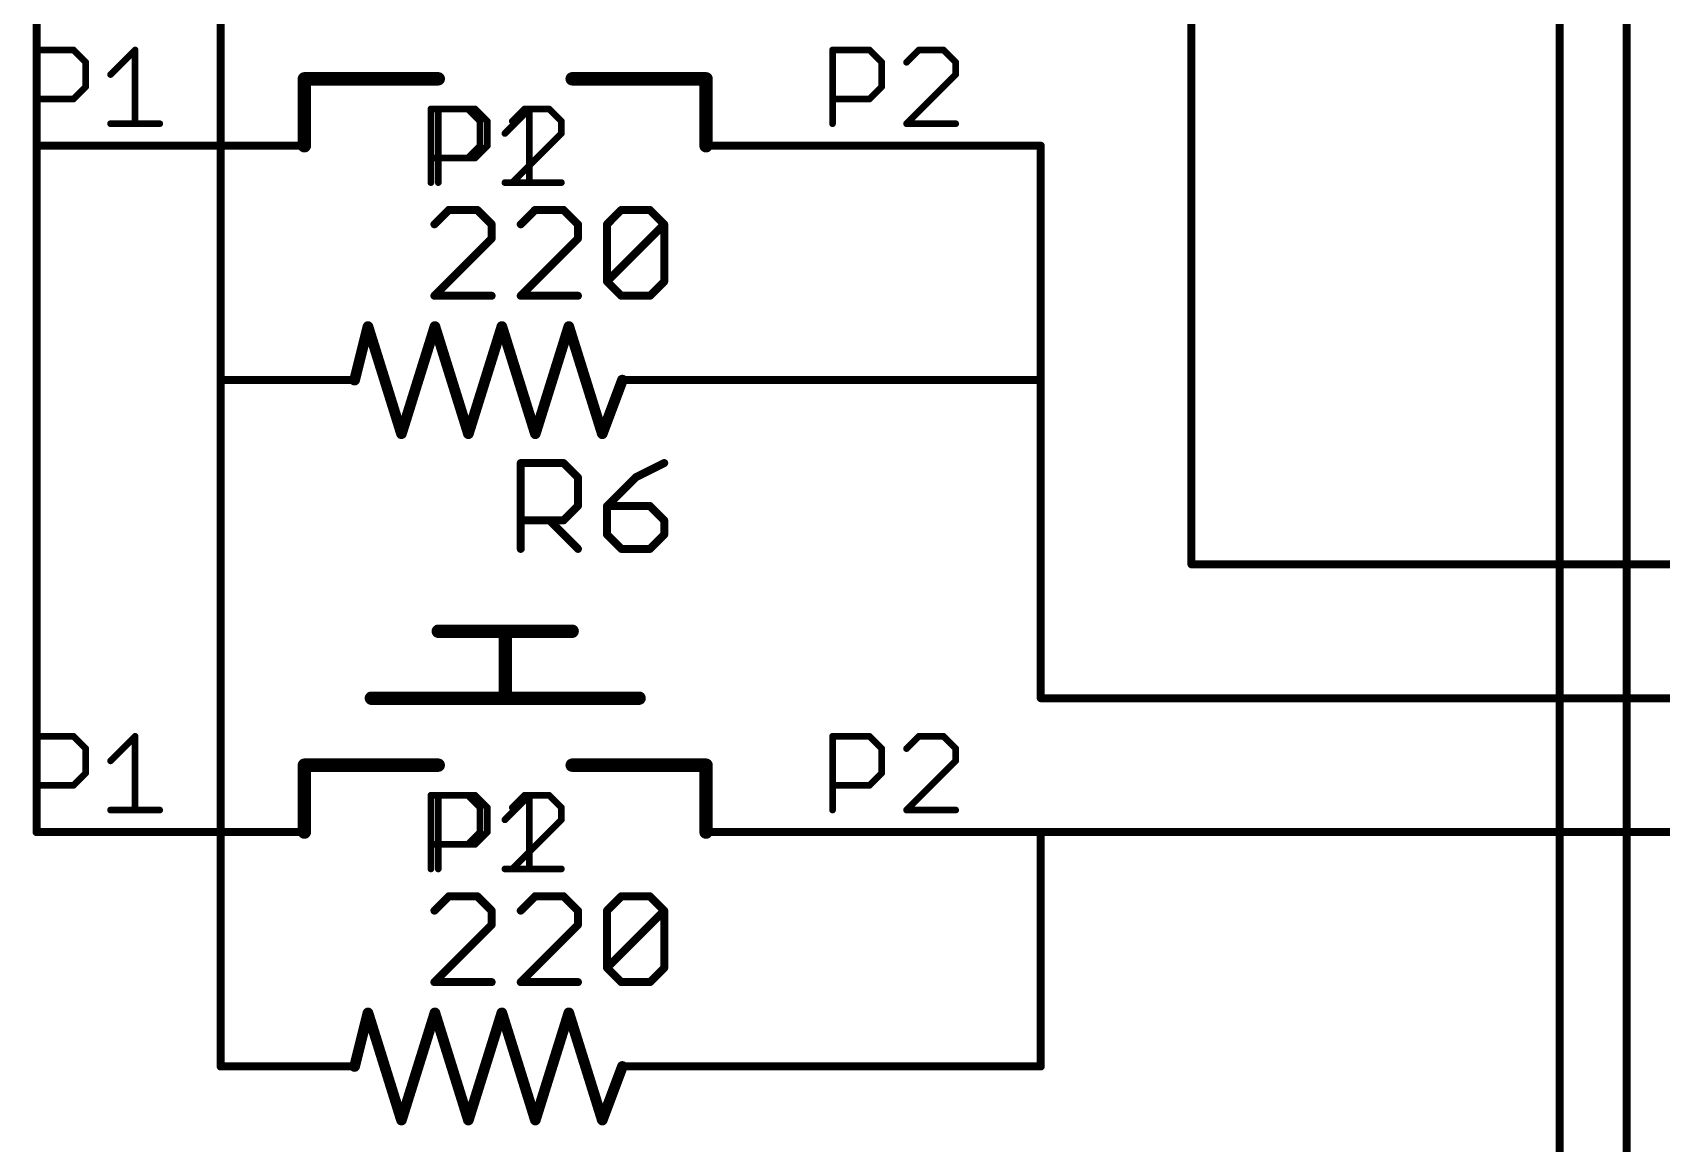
# Model space of a CAD drawing. Extents: x -4 to 257, y -4 to 175.
# Drawn here: x 46.91 to 77.81, y 87.12 to 108.19 of the extents above; entities that cross this region are included whole.
import ezdxf

# ---------------------------------------------------------------- set-up
doc = ezdxf.new("R2010")
doc.units = 0
for name, color, linetype in [('91', 94, 'CONTINUOUS'), ('94', 14, 'CONTINUOUS'), ('95', 251, 'CONTINUOUS'), ('96', 251, 'CONTINUOUS')]:
    doc.layers.add(name, color=color, linetype=linetype)

msp = doc.modelspace()

# ---------------------------------------------------------------- linework, layer by layer
at = {"layer": '91', "const_width": 0.1524}
for points in [[(75.8825, 62.5475), (75.8825, 130.4925)], [(77.1525, 128.905), (77.1525, 60.0075)], [(46.99, 106.045), (46.99, 118.745)], [(68.8975, 118.745), (68.8975, 98.1075)], [(50.4825, 101.6), (50.4825, 114.3)], [(46.99, 93.0275), (46.99, 106.045)], [(66.04, 106.045), (64.77, 106.045)], [(66.04, 101.6), (66.04, 106.045)], [(50.4825, 88.5825), (50.4825, 101.6)], [(60.6425, 101.6), (66.04, 101.6)], [(66.04, 95.5675), (66.04, 101.6)], [(68.8975, 98.1075), (83.5025, 98.1075)], [(83.5025, 95.5675), (66.04, 95.5675)], [(66.04, 93.0275), (64.77, 93.0275)], [(66.04, 88.5825), (66.04, 93.0275)], [(66.04, 93.0275), (83.5025, 93.0275)], [(60.6425, 88.5825), (66.04, 88.5825)]]:
    msp.add_lwpolyline(points, dxfattribs=at)
at = {"layer": '91', "const_width": 0.0762}
for points in [[(47.0281, 106.045, 1), (46.9519, 106.045)], [(46.9519, 106.045, 1), (47.0281, 106.045)], [(64.77, 106.0831, 1), (64.77, 106.0069)], [(66.0781, 106.045, 1), (66.0019, 106.045)], [(66.04, 106.0069, 1), (66.04, 106.0831)], [(50.5206, 101.6, 1), (50.4444, 101.6)], [(60.6425, 101.6381, 1), (60.6425, 101.5619)], [(66.0781, 101.6, 1), (66.0019, 101.6)], [(66.04, 101.5619, 1), (66.04, 101.6381)], [(50.4444, 101.6, 1), (50.5206, 101.6)], [(66.0019, 101.6, 1), (66.0781, 101.6)], [(68.8975, 98.1456, 1), (68.8975, 98.0694)], [(68.8594, 98.1075, 1), (68.9356, 98.1075)], [(66.04, 95.6056, 1), (66.04, 95.5294)], [(66.0019, 95.5675, 1), (66.0781, 95.5675)], [(46.9519, 93.0275, 1), (47.0281, 93.0275)], [(64.77, 93.0656, 1), (64.77, 92.9894)], [(66.0781, 93.0275, 1), (66.0019, 93.0275)], [(66.04, 93.0656, 1), (66.04, 92.9894)], [(66.04, 92.9894, 1), (66.04, 93.0656)], [(50.4444, 88.5825, 1), (50.5206, 88.5825)], [(60.6425, 88.6206, 1), (60.6425, 88.5444)], [(66.0019, 88.5825, 1), (66.0781, 88.5825)], [(66.04, 88.5444, 1), (66.04, 88.6206)]]:
    msp.add_lwpolyline(points, format="xyb", dxfattribs=at)
at = {"layer": '94'}
for points, const_width in [([(52.07, 107.315), (54.61, 107.315)], 0.254), ([(52.07, 107.315), (52.07, 106.045)], 0.254), ([(57.15, 107.315), (59.69, 107.315)], 0.254), ([(59.69, 107.315), (59.69, 106.045)], 0.254), ([(46.99, 106.045), (52.07, 106.045)], 0.1524), ([(64.77, 106.045), (59.69, 106.045)], 0.1524), ([(53.2765, 102.616), (53.0225, 101.6)], 0.2032), ([(53.9115, 100.584), (53.2765, 102.616)], 0.2032), ([(54.5465, 102.616), (53.9115, 100.584)], 0.2032), ([(55.1815, 100.584), (54.5465, 102.616)], 0.2032), ([(55.8165, 102.616), (55.1815, 100.584)], 0.2032), ([(56.4515, 100.584), (55.8165, 102.616)], 0.2032), ([(57.0865, 102.616), (56.4515, 100.584)], 0.2032), ([(57.7215, 100.584), (57.0865, 102.616)], 0.2032), ([(50.4825, 101.6), (53.0225, 101.6)], 0.1524), ([(58.1025, 101.6), (57.7215, 100.584)], 0.2032), ([(60.6425, 101.6), (58.1025, 101.6)], 0.1524), ([(54.61, 96.8375), (57.15, 96.8375)], 0.254), ([(55.88, 96.8375), (55.88, 95.5675)], 0.254), ([(55.88, 95.5675), (53.34, 95.5675)], 0.254), ([(54.61, 95.5675), (58.42, 95.5675)], 0.254), ([(55.88, 95.5675), (57.15, 95.5675)], 0.254), ([(52.07, 94.2975), (54.61, 94.2975)], 0.254), ([(52.07, 94.2975), (52.07, 93.0275)], 0.254), ([(57.15, 94.2975), (59.69, 94.2975)], 0.254), ([(59.69, 94.2975), (59.69, 93.0275)], 0.254), ([(46.99, 93.0275), (52.07, 93.0275)], 0.1524), ([(64.77, 93.0275), (59.69, 93.0275)], 0.1524), ([(53.2765, 89.5985), (53.0225, 88.5825)], 0.2032), ([(53.9115, 87.5665), (53.2765, 89.5985)], 0.2032), ([(54.5465, 89.5985), (53.9115, 87.5665)], 0.2032), ([(55.1815, 87.5665), (54.5465, 89.5985)], 0.2032), ([(55.8165, 89.5985), (55.1815, 87.5665)], 0.2032), ([(56.4515, 87.5665), (55.8165, 89.5985)], 0.2032), ([(57.0865, 89.5985), (56.4515, 87.5665)], 0.2032), ([(57.7215, 87.5665), (57.0865, 89.5985)], 0.2032), ([(58.1025, 88.5825), (57.7215, 87.5665)], 0.2032), ([(50.4825, 88.5825), (53.0225, 88.5825)], 0.1524), ([(60.6425, 88.5825), (58.1025, 88.5825)], 0.1524)]:
    msp.add_lwpolyline(points, dxfattribs=dict(at, const_width=const_width))
for points, const_width in [([(52.07, 107.3785, 1), (52.07, 107.2515)], 0.127), ([(52.1335, 107.315, 1), (52.0065, 107.315)], 0.127), ([(54.61, 107.2515, 1), (54.61, 107.3785)], 0.127), ([(57.15, 107.3785, 1), (57.15, 107.2515)], 0.127), ([(59.7535, 107.315, 1), (59.6265, 107.315)], 0.127), ([(59.69, 107.2515, 1), (59.69, 107.3785)], 0.127), ([(46.99, 106.0831, 1), (46.99, 106.0069)], 0.0762), ([(52.0065, 106.045, 1), (52.1335, 106.045)], 0.127), ([(52.07, 106.0069, 1), (52.07, 106.0831)], 0.0762), ([(59.6265, 106.045, 1), (59.7535, 106.045)], 0.127), ([(59.69, 106.0831, 1), (59.69, 106.0069)], 0.0762), ([(64.77, 106.0069, 1), (64.77, 106.0831)], 0.0762), ([(53.325, 102.6312, 1), (53.228, 102.6008)], 0.1016), ([(53.3258, 102.6037, 1), (53.2272, 102.6283)], 0.1016), ([(54.595, 102.6312, 1), (54.498, 102.6008)], 0.1016), ([(54.595, 102.6008, 1), (54.498, 102.6312)], 0.1016), ([(55.865, 102.6312, 1), (55.768, 102.6008)], 0.1016), ([(55.865, 102.6008, 1), (55.768, 102.6312)], 0.1016), ([(57.135, 102.6312, 1), (57.038, 102.6008)], 0.1016), ([(57.135, 102.6008, 1), (57.038, 102.6312)], 0.1016), ([(50.4825, 101.6381, 1), (50.4825, 101.5619)], 0.0762), ([(52.9732, 101.6123, 1), (53.0718, 101.5877)], 0.1016), ([(53.0225, 101.5619, 1), (53.0225, 101.6381)], 0.0762), ([(58.1501, 101.5822, 1), (58.0549, 101.6178)], 0.1016), ([(58.1025, 101.6381, 1), (58.1025, 101.5619)], 0.0762), ([(60.6425, 101.5619, 1), (60.6425, 101.6381)], 0.0762), ([(53.863, 100.5992, 1), (53.96, 100.5688)], 0.1016), ([(53.863, 100.5688, 1), (53.96, 100.5992)], 0.1016), ([(55.133, 100.5992, 1), (55.23, 100.5688)], 0.1016), ([(55.133, 100.5688, 1), (55.23, 100.5992)], 0.1016), ([(56.403, 100.5992, 1), (56.5, 100.5688)], 0.1016), ([(56.403, 100.5688, 1), (56.5, 100.5992)], 0.1016), ([(57.6739, 100.6018, 1), (57.7691, 100.5662)], 0.1016), ([(57.673, 100.5688, 1), (57.77, 100.5992)], 0.1016), ([(54.61, 96.901, 1), (54.61, 96.774)], 0.127), ([(55.9435, 96.8375, 1), (55.8165, 96.8375)], 0.127), ([(57.15, 96.774, 1), (57.15, 96.901)], 0.127), ([(53.34, 95.631, 1), (53.34, 95.504)], 0.127), ([(54.61, 95.631, 1), (54.61, 95.504)], 0.127), ([(55.88, 95.631, 1), (55.88, 95.504)], 0.127), ([(55.8165, 95.5675, 1), (55.9435, 95.5675)], 0.127), ([(55.88, 95.504, 1), (55.88, 95.631)], 0.127), ([(57.15, 95.504, 1), (57.15, 95.631)], 0.127), ([(58.42, 95.504, 1), (58.42, 95.631)], 0.127), ([(52.07, 94.361, 1), (52.07, 94.234)], 0.127), ([(52.1335, 94.2975, 1), (52.0065, 94.2975)], 0.127), ([(54.61, 94.234, 1), (54.61, 94.361)], 0.127), ([(57.15, 94.361, 1), (57.15, 94.234)], 0.127), ([(59.7535, 94.2975, 1), (59.6265, 94.2975)], 0.127), ([(59.69, 94.234, 1), (59.69, 94.361)], 0.127), ([(46.99, 93.0656, 1), (46.99, 92.9894)], 0.0762), ([(52.0065, 93.0275, 1), (52.1335, 93.0275)], 0.127), ([(52.07, 92.9894, 1), (52.07, 93.0656)], 0.0762), ([(59.6265, 93.0275, 1), (59.7535, 93.0275)], 0.127), ([(59.69, 93.0656, 1), (59.69, 92.9894)], 0.0762), ([(64.77, 92.9894, 1), (64.77, 93.0656)], 0.0762), ([(53.325, 89.6137, 1), (53.228, 89.5833)], 0.1016), ([(53.3258, 89.5862, 1), (53.2272, 89.6108)], 0.1016), ([(54.595, 89.6137, 1), (54.498, 89.5833)], 0.1016), ([(54.595, 89.5833, 1), (54.498, 89.6137)], 0.1016), ([(55.865, 89.6137, 1), (55.768, 89.5833)], 0.1016), ([(55.865, 89.5833, 1), (55.768, 89.6137)], 0.1016), ([(57.135, 89.6137, 1), (57.038, 89.5833)], 0.1016), ([(57.135, 89.5833, 1), (57.038, 89.6137)], 0.1016), ([(58.1501, 88.5647, 1), (58.0549, 88.6003)], 0.1016), ([(50.4825, 88.6206, 1), (50.4825, 88.5444)], 0.0762), ([(52.9732, 88.5948, 1), (53.0718, 88.5702)], 0.1016), ([(53.0225, 88.5444, 1), (53.0225, 88.6206)], 0.0762), ([(58.1025, 88.6206, 1), (58.1025, 88.5444)], 0.0762), ([(60.6425, 88.5444, 1), (60.6425, 88.6206)], 0.0762), ([(53.863, 87.5817, 1), (53.96, 87.5513)], 0.1016), ([(53.863, 87.5513, 1), (53.96, 87.5817)], 0.1016), ([(55.133, 87.5817, 1), (55.23, 87.5513)], 0.1016), ([(55.133, 87.5513, 1), (55.23, 87.5817)], 0.1016), ([(56.403, 87.5817, 1), (56.5, 87.5513)], 0.1016), ([(56.403, 87.5513, 1), (56.5, 87.5817)], 0.1016), ([(57.6739, 87.5843, 1), (57.7691, 87.5487)], 0.1016), ([(57.673, 87.5513, 1), (57.77, 87.5817)], 0.1016)]:
    msp.add_lwpolyline(points, format="xyb", dxfattribs=dict(at, const_width=const_width))
at = {"layer": '95'}
for points, const_width in [([(46.9901, 106.4641), (46.9901, 107.8623)], 0.127), ([(46.9901, 107.8623), (47.6892, 107.8623)], 0.127), ([(47.6892, 107.8623), (47.9223, 107.6293)], 0.127), ([(48.3934, 107.3962), (48.8595, 107.8623)], 0.127), ([(48.8595, 107.8623), (48.8595, 106.4641)], 0.127), ([(62.0903, 106.4641), (62.0903, 107.8623)], 0.127), ([(62.0903, 107.8623), (62.7894, 107.8623)], 0.127), ([(62.7894, 107.8623), (63.0224, 107.6293)], 0.127), ([(63.7266, 107.8623), (63.4936, 107.6293)], 0.127), ([(64.1927, 107.8623), (63.7266, 107.8623)], 0.127), ([(64.4257, 107.6293), (64.1927, 107.8623)], 0.127), ([(47.9223, 107.6293), (47.9223, 107.1632)], 0.127), ([(63.0224, 107.6293), (63.0224, 107.1632)], 0.127), ([(64.4257, 107.3962), (64.4257, 107.6293)], 0.127), ([(47.9223, 107.1632), (47.6892, 106.9302)], 0.127), ([(63.0224, 107.1632), (62.7894, 106.9302)], 0.127), ([(63.4936, 106.4641), (64.4257, 107.3962)], 0.127), ([(47.6892, 106.9302), (46.9901, 106.9302)], 0.127), ([(62.7894, 106.9302), (62.0903, 106.9302)], 0.127), ([(54.4703, 105.3465), (54.4703, 106.7447)], 0.127), ([(54.4703, 106.7447), (55.1694, 106.7447)], 0.127), ([(54.6101, 105.3465), (54.6101, 106.7447)], 0.127), ([(54.6101, 106.7447), (55.3092, 106.7447)], 0.127), ([(55.1694, 106.7447), (55.4024, 106.5117)], 0.127), ([(55.3092, 106.7447), (55.5423, 106.5117)], 0.127), ([(55.8736, 106.2786), (56.3396, 106.7447)], 0.127), ([(56.2465, 106.7447), (56.0134, 106.5117)], 0.127), ([(56.7125, 106.7447), (56.2465, 106.7447)], 0.127), ([(56.3396, 106.7447), (56.3396, 105.3465)], 0.127), ([(56.9456, 106.5117), (56.7125, 106.7447)], 0.127), ([(48.3934, 106.4641), (49.3255, 106.4641)], 0.127), ([(55.4024, 106.5117), (55.4024, 106.0456)], 0.127), ([(55.5423, 106.5117), (55.5423, 106.0456)], 0.127), ([(56.0134, 105.3465), (56.9456, 106.2786)], 0.127), ([(56.9456, 106.2786), (56.9456, 106.5117)], 0.127), ([(64.4257, 106.4641), (63.4936, 106.4641)], 0.127), ([(55.4024, 106.0456), (55.1694, 105.8126)], 0.127), ([(55.5423, 106.0456), (55.3092, 105.8126)], 0.127), ([(55.1694, 105.8126), (54.4703, 105.8126)], 0.127), ([(55.3092, 105.8126), (54.6101, 105.8126)], 0.127), ([(55.8736, 105.3465), (56.8057, 105.3465)], 0.127), ([(56.9456, 105.3465), (56.0134, 105.3465)], 0.127), ([(56.1744, 98.3996), (56.1744, 100.0266)], 0.1524), ([(56.1744, 100.0266), (56.9879, 100.0266)], 0.1524), ([(56.9879, 100.0266), (57.259, 99.7554)], 0.1524), ([(57.259, 99.7554), (57.259, 99.2131)], 0.1524), ([(58.3539, 99.7554), (57.8115, 99.2131)], 0.1524), ([(58.8962, 100.0266), (58.3539, 99.7554)], 0.1524), ([(57.259, 99.2131), (56.9879, 98.9419)], 0.1524), ([(57.8115, 99.2131), (57.8115, 98.6708)], 0.1524), ([(58.625, 99.2131), (57.8115, 99.2131)], 0.1524), ([(58.8962, 98.9419), (58.625, 99.2131)], 0.1524), ([(56.9879, 98.9419), (56.1744, 98.9419)], 0.1524), ([(56.7167, 98.9419), (57.259, 98.3996)], 0.1524), ([(58.8962, 98.6708), (58.8962, 98.9419)], 0.1524), ([(57.8115, 98.6708), (58.0827, 98.3996)], 0.1524), ([(58.625, 98.3996), (58.8962, 98.6708)], 0.1524), ([(58.0827, 98.3996), (58.625, 98.3996)], 0.1524), ([(46.9901, 93.4466), (46.9901, 94.8448)], 0.127), ([(46.9901, 94.8448), (47.6892, 94.8448)], 0.127), ([(47.6892, 94.8448), (47.9223, 94.6118)], 0.127), ([(48.3934, 94.3787), (48.8595, 94.8448)], 0.127), ([(48.8595, 94.8448), (48.8595, 93.4466)], 0.127), ([(62.0903, 93.4466), (62.0903, 94.8448)], 0.127), ([(62.0903, 94.8448), (62.7894, 94.8448)], 0.127), ([(62.7894, 94.8448), (63.0224, 94.6118)], 0.127), ([(63.7266, 94.8448), (63.4936, 94.6118)], 0.127), ([(64.1927, 94.8448), (63.7266, 94.8448)], 0.127), ([(64.4257, 94.6118), (64.1927, 94.8448)], 0.127), ([(47.9223, 94.6118), (47.9223, 94.1457)], 0.127), ([(63.0224, 94.6118), (63.0224, 94.1457)], 0.127), ([(64.4257, 94.3787), (64.4257, 94.6118)], 0.127), ([(63.4936, 93.4466), (64.4257, 94.3787)], 0.127), ([(47.6892, 93.9127), (46.9901, 93.9127)], 0.127), ([(47.9223, 94.1457), (47.6892, 93.9127)], 0.127), ([(62.7894, 93.9127), (62.0903, 93.9127)], 0.127), ([(63.0224, 94.1457), (62.7894, 93.9127)], 0.127), ([(54.4703, 92.329), (54.4703, 93.7272)], 0.127), ([(54.4703, 93.7272), (55.1694, 93.7272)], 0.127), ([(54.6101, 92.329), (54.6101, 93.7272)], 0.127), ([(54.6101, 93.7272), (55.3092, 93.7272)], 0.127), ([(55.1694, 93.7272), (55.4024, 93.4942)], 0.127), ([(55.3092, 93.7272), (55.5423, 93.4942)], 0.127), ([(55.8736, 93.2611), (56.3396, 93.7272)], 0.127), ([(56.2465, 93.7272), (56.0134, 93.4942)], 0.127), ([(56.7125, 93.7272), (56.2465, 93.7272)], 0.127), ([(56.3396, 93.7272), (56.3396, 92.329)], 0.127), ([(56.9456, 93.4942), (56.7125, 93.7272)], 0.127), ([(48.3934, 93.4466), (49.3255, 93.4466)], 0.127), ([(55.4024, 93.4942), (55.4024, 93.0281)], 0.127), ([(55.5423, 93.4942), (55.5423, 93.0281)], 0.127), ([(56.0134, 92.329), (56.9456, 93.2611)], 0.127), ([(56.9456, 93.2611), (56.9456, 93.4942)], 0.127), ([(64.4257, 93.4466), (63.4936, 93.4466)], 0.127), ([(55.4024, 93.0281), (55.1694, 92.7951)], 0.127), ([(55.5423, 93.0281), (55.3092, 92.7951)], 0.127), ([(55.1694, 92.7951), (54.4703, 92.7951)], 0.127), ([(55.3092, 92.7951), (54.6101, 92.7951)], 0.127), ([(55.8736, 92.329), (56.8057, 92.329)], 0.127), ([(56.9456, 92.329), (56.0134, 92.329)], 0.127)]:
    msp.add_lwpolyline(points, dxfattribs=dict(at, const_width=const_width))
for points, const_width in [([(47.0219, 107.8623, 1), (46.9584, 107.8623)], 0.0635), ([(46.9901, 107.894, 1), (46.9901, 107.8305)], 0.0635), ([(47.7117, 107.8847, 1), (47.6668, 107.8398)], 0.0635), ([(47.6892, 107.8305, 1), (47.6892, 107.894)], 0.0635), ([(48.8912, 107.8623, 1), (48.8277, 107.8623)], 0.0635), ([(48.8819, 107.8398, 1), (48.837, 107.8847)], 0.0635), ([(62.1221, 107.8623, 1), (62.0586, 107.8623)], 0.0635), ([(62.0903, 107.894, 1), (62.0903, 107.8305)], 0.0635), ([(62.8118, 107.8847, 1), (62.7669, 107.8398)], 0.0635), ([(62.7894, 107.8305, 1), (62.7894, 107.894)], 0.0635), ([(63.7266, 107.894, 1), (63.7266, 107.8305)], 0.0635), ([(63.7491, 107.8398, 1), (63.7042, 107.8847)], 0.0635), ([(64.2151, 107.8847, 1), (64.1702, 107.8398)], 0.0635), ([(64.1927, 107.8305, 1), (64.1927, 107.894)], 0.0635), ([(47.954, 107.6293, 1), (47.8905, 107.6293)], 0.0635), ([(47.8998, 107.6068, 1), (47.9447, 107.6517)], 0.0635), ([(63.0542, 107.6293, 1), (62.9907, 107.6293)], 0.0635), ([(63, 107.6068, 1), (63.0449, 107.6517)], 0.0635), ([(63.4711, 107.6517, 1), (63.516, 107.6068)], 0.0635), ([(64.4575, 107.6293, 1), (64.394, 107.6293)], 0.0635), ([(64.4033, 107.6068, 1), (64.4482, 107.6517)], 0.0635), ([(47.9447, 107.1407, 1), (47.8998, 107.1856)], 0.0635), ([(48.371, 107.4187, 1), (48.4159, 107.3738)], 0.0635), ([(63.0449, 107.1407, 1), (63, 107.1856)], 0.0635), ([(64.394, 107.3962, 1), (64.4575, 107.3962)], 0.0635), ([(64.4482, 107.3738, 1), (64.4033, 107.4187)], 0.0635), ([(46.9901, 106.9619, 1), (46.9901, 106.8984)], 0.0635), ([(47.6668, 106.9526, 1), (47.7117, 106.9077)], 0.0635), ([(47.6892, 106.8984, 1), (47.6892, 106.9619)], 0.0635), ([(47.8905, 107.1632, 1), (47.954, 107.1632)], 0.0635), ([(62.0903, 106.9619, 1), (62.0903, 106.8984)], 0.0635), ([(62.7669, 106.9526, 1), (62.8118, 106.9077)], 0.0635), ([(62.7894, 106.8984, 1), (62.7894, 106.9619)], 0.0635), ([(62.9907, 107.1632, 1), (63.0542, 107.1632)], 0.0635), ([(54.5021, 106.7447, 1), (54.4385, 106.7447)], 0.0635), ([(54.4703, 106.7764, 1), (54.4703, 106.7129)], 0.0635), ([(54.6419, 106.7447, 1), (54.5784, 106.7447)], 0.0635), ([(54.6101, 106.7764, 1), (54.6101, 106.7129)], 0.0635), ([(55.1918, 106.7671, 1), (55.1469, 106.7222)], 0.0635), ([(55.1694, 106.7129, 1), (55.1694, 106.7764)], 0.0635), ([(55.3317, 106.7671, 1), (55.2868, 106.7222)], 0.0635), ([(55.3092, 106.7129, 1), (55.3092, 106.7764)], 0.0635), ([(56.2465, 106.7764, 1), (56.2465, 106.7129)], 0.0635), ([(56.2689, 106.7222, 1), (56.224, 106.7671)], 0.0635), ([(56.3714, 106.7447, 1), (56.3079, 106.7447)], 0.0635), ([(56.3621, 106.7222, 1), (56.3172, 106.7671)], 0.0635), ([(56.735, 106.7671, 1), (56.6901, 106.7222)], 0.0635), ([(56.7125, 106.7129, 1), (56.7125, 106.7764)], 0.0635), ([(46.9584, 106.4641, 1), (47.0219, 106.4641)], 0.0635), ([(48.3934, 106.4959, 1), (48.3934, 106.4323)], 0.0635), ([(48.8277, 106.4641, 1), (48.8912, 106.4641)], 0.0635), ([(49.3255, 106.4323, 1), (49.3255, 106.4959)], 0.0635), ([(55.4342, 106.5117, 1), (55.3707, 106.5117)], 0.0635), ([(55.38, 106.4892, 1), (55.4249, 106.5341)], 0.0635), ([(55.574, 106.5117, 1), (55.5105, 106.5117)], 0.0635), ([(55.5198, 106.4892, 1), (55.5647, 106.5341)], 0.0635), ([(55.8511, 106.3011, 1), (55.896, 106.2562)], 0.0635), ([(55.991, 106.5341, 1), (56.0359, 106.4892)], 0.0635), ([(56.9773, 106.5117, 1), (56.9138, 106.5117)], 0.0635), ([(56.9138, 106.2786, 1), (56.9773, 106.2786)], 0.0635), ([(56.9231, 106.4892, 1), (56.968, 106.5341)], 0.0635), ([(56.968, 106.2562, 1), (56.9231, 106.3011)], 0.0635), ([(62.0586, 106.4641, 1), (62.1221, 106.4641)], 0.0635), ([(63.4936, 106.4959, 1), (63.4936, 106.4323)], 0.0635), ([(63.4711, 106.4866, 1), (63.516, 106.4416)], 0.0635), ([(64.4257, 106.4323, 1), (64.4257, 106.4959)], 0.0635), ([(55.3707, 106.0456, 1), (55.4342, 106.0456)], 0.0635), ([(55.4249, 106.0231, 1), (55.38, 106.068)], 0.0635), ([(55.5105, 106.0456, 1), (55.574, 106.0456)], 0.0635), ([(55.5647, 106.0231, 1), (55.5198, 106.068)], 0.0635), ([(54.4703, 105.8443, 1), (54.4703, 105.7808)], 0.0635), ([(54.6101, 105.8443, 1), (54.6101, 105.7808)], 0.0635), ([(55.1469, 105.835, 1), (55.1918, 105.7901)], 0.0635), ([(55.1694, 105.7808, 1), (55.1694, 105.8443)], 0.0635), ([(55.2868, 105.835, 1), (55.3317, 105.7901)], 0.0635), ([(55.3092, 105.7808, 1), (55.3092, 105.8443)], 0.0635), ([(54.4385, 105.3465, 1), (54.5021, 105.3465)], 0.0635), ([(54.5784, 105.3465, 1), (54.6419, 105.3465)], 0.0635), ([(55.8736, 105.3783, 1), (55.8736, 105.3148)], 0.0635), ([(56.0134, 105.3783, 1), (56.0134, 105.3148)], 0.0635), ([(55.991, 105.369, 1), (56.0359, 105.324)], 0.0635), ([(56.3079, 105.3465, 1), (56.3714, 105.3465)], 0.0635), ([(56.8057, 105.3148, 1), (56.8057, 105.3783)], 0.0635), ([(56.9456, 105.3148, 1), (56.9456, 105.3783)], 0.0635), ([(56.2125, 100.0266, 1), (56.1363, 100.0266)], 0.0762), ([(56.1744, 100.0647, 1), (56.1744, 99.9885)], 0.0762), ([(57.0148, 100.0535, 1), (56.9609, 99.9996)], 0.0762), ([(56.9879, 99.9885, 1), (56.9879, 100.0647)], 0.0762), ([(57.2971, 99.7554, 1), (57.2209, 99.7554)], 0.0762), ([(57.2321, 99.7285, 1), (57.286, 99.7824)], 0.0762), ([(58.3368, 99.7895, 1), (58.3709, 99.7213)], 0.0762), ([(58.3808, 99.7285, 1), (58.3269, 99.7824)], 0.0762), ([(58.9132, 99.9925, 1), (58.8792, 100.0607)], 0.0762), ([(57.2209, 99.2131, 1), (57.2971, 99.2131)], 0.0762), ([(57.286, 99.1862, 1), (57.2321, 99.24)], 0.0762), ([(57.8496, 99.2131, 1), (57.7734, 99.2131)], 0.0762), ([(57.8115, 99.2512, 1), (57.8115, 99.175)], 0.0762), ([(57.7846, 99.24, 1), (57.8385, 99.1862)], 0.0762), ([(58.652, 99.24, 1), (58.5981, 99.1862)], 0.0762), ([(58.625, 99.175, 1), (58.625, 99.2512)], 0.0762), ([(56.1744, 98.98, 1), (56.1744, 98.9038)], 0.0762), ([(56.7437, 98.9689, 1), (56.6898, 98.915)], 0.0762), ([(56.9609, 98.9689, 1), (57.0148, 98.915)], 0.0762), ([(56.9879, 98.9038, 1), (56.9879, 98.98)], 0.0762), ([(58.9343, 98.9419, 1), (58.8581, 98.9419)], 0.0762), ([(58.8693, 98.915, 1), (58.9231, 98.9689)], 0.0762), ([(57.8385, 98.6977, 1), (57.7846, 98.6438)], 0.0762), ([(57.7734, 98.6708, 1), (57.8496, 98.6708)], 0.0762), ([(58.8581, 98.6708, 1), (58.9343, 98.6708)], 0.0762), ([(58.9231, 98.6438, 1), (58.8693, 98.6977)], 0.0762), ([(56.1363, 98.3996, 1), (56.2125, 98.3996)], 0.0762), ([(57.2321, 98.3727, 1), (57.286, 98.4265)], 0.0762), ([(58.0827, 98.4377, 1), (58.0827, 98.3615)], 0.0762), ([(58.0558, 98.3727, 1), (58.1096, 98.4265)], 0.0762), ([(58.5981, 98.4265, 1), (58.652, 98.3727)], 0.0762), ([(58.625, 98.3615, 1), (58.625, 98.4377)], 0.0762), ([(47.0219, 94.8448, 1), (46.9584, 94.8448)], 0.0635), ([(46.9901, 94.8765, 1), (46.9901, 94.813)], 0.0635), ([(47.7117, 94.8672, 1), (47.6668, 94.8223)], 0.0635), ([(47.6892, 94.813, 1), (47.6892, 94.8765)], 0.0635), ([(48.8912, 94.8448, 1), (48.8277, 94.8448)], 0.0635), ([(48.8819, 94.8223, 1), (48.837, 94.8672)], 0.0635), ([(62.1221, 94.8448, 1), (62.0586, 94.8448)], 0.0635), ([(62.0903, 94.8765, 1), (62.0903, 94.813)], 0.0635), ([(62.8118, 94.8672, 1), (62.7669, 94.8223)], 0.0635), ([(62.7894, 94.813, 1), (62.7894, 94.8765)], 0.0635), ([(63.7266, 94.8765, 1), (63.7266, 94.813)], 0.0635), ([(63.7491, 94.8223, 1), (63.7042, 94.8672)], 0.0635), ([(64.2151, 94.8672, 1), (64.1702, 94.8223)], 0.0635), ([(64.1927, 94.813, 1), (64.1927, 94.8765)], 0.0635), ([(47.954, 94.6118, 1), (47.8905, 94.6118)], 0.0635), ([(47.8998, 94.5893, 1), (47.9447, 94.6342)], 0.0635), ([(63.0542, 94.6118, 1), (62.9907, 94.6118)], 0.0635), ([(63, 94.5893, 1), (63.0449, 94.6342)], 0.0635), ([(63.4711, 94.6342, 1), (63.516, 94.5893)], 0.0635), ([(64.4575, 94.6118, 1), (64.394, 94.6118)], 0.0635), ([(64.4033, 94.5893, 1), (64.4482, 94.6342)], 0.0635), ([(48.371, 94.4012, 1), (48.4159, 94.3563)], 0.0635), ([(64.394, 94.3787, 1), (64.4575, 94.3787)], 0.0635), ([(64.4482, 94.3563, 1), (64.4033, 94.4012)], 0.0635), ([(46.9901, 93.9444, 1), (46.9901, 93.8809)], 0.0635), ([(47.6668, 93.9351, 1), (47.7117, 93.8902)], 0.0635), ([(47.6892, 93.8809, 1), (47.6892, 93.9444)], 0.0635), ([(47.8905, 94.1457, 1), (47.954, 94.1457)], 0.0635), ([(47.9447, 94.1232, 1), (47.8998, 94.1681)], 0.0635), ([(62.0903, 93.9444, 1), (62.0903, 93.8809)], 0.0635), ([(62.7669, 93.9351, 1), (62.8118, 93.8902)], 0.0635), ([(62.7894, 93.8809, 1), (62.7894, 93.9444)], 0.0635), ([(62.9907, 94.1457, 1), (63.0542, 94.1457)], 0.0635), ([(63.0449, 94.1232, 1), (63, 94.1681)], 0.0635), ([(54.5021, 93.7272, 1), (54.4385, 93.7272)], 0.0635), ([(54.4703, 93.7589, 1), (54.4703, 93.6954)], 0.0635), ([(54.6419, 93.7272, 1), (54.5784, 93.7272)], 0.0635), ([(54.6101, 93.7589, 1), (54.6101, 93.6954)], 0.0635), ([(55.1918, 93.7496, 1), (55.1469, 93.7047)], 0.0635), ([(55.1694, 93.6954, 1), (55.1694, 93.7589)], 0.0635), ([(55.3317, 93.7496, 1), (55.2868, 93.7047)], 0.0635), ([(55.3092, 93.6954, 1), (55.3092, 93.7589)], 0.0635), ([(56.2465, 93.7589, 1), (56.2465, 93.6954)], 0.0635), ([(56.2689, 93.7047, 1), (56.224, 93.7496)], 0.0635), ([(56.3714, 93.7272, 1), (56.3079, 93.7272)], 0.0635), ([(56.3621, 93.7047, 1), (56.3172, 93.7496)], 0.0635), ([(56.735, 93.7496, 1), (56.6901, 93.7047)], 0.0635), ([(56.7125, 93.6954, 1), (56.7125, 93.7589)], 0.0635), ([(46.9584, 93.4466, 1), (47.0219, 93.4466)], 0.0635), ([(48.3934, 93.4784, 1), (48.3934, 93.4149)], 0.0635), ([(48.8277, 93.4466, 1), (48.8912, 93.4466)], 0.0635), ([(49.3255, 93.4149, 1), (49.3255, 93.4784)], 0.0635), ([(55.4342, 93.4942, 1), (55.3707, 93.4942)], 0.0635), ([(55.38, 93.4717, 1), (55.4249, 93.5166)], 0.0635), ([(55.574, 93.4942, 1), (55.5105, 93.4942)], 0.0635), ([(55.5198, 93.4717, 1), (55.5647, 93.5166)], 0.0635), ([(55.991, 93.5166, 1), (56.0359, 93.4717)], 0.0635), ([(56.9773, 93.4942, 1), (56.9138, 93.4942)], 0.0635), ([(56.9231, 93.4717, 1), (56.968, 93.5166)], 0.0635), ([(56.968, 93.2387, 1), (56.9231, 93.2836)], 0.0635), ([(62.0586, 93.4466, 1), (62.1221, 93.4466)], 0.0635), ([(63.4711, 93.4691, 1), (63.516, 93.4241)], 0.0635), ([(63.4936, 93.4784, 1), (63.4936, 93.4149)], 0.0635), ([(64.4257, 93.4149, 1), (64.4257, 93.4784)], 0.0635), ([(55.3707, 93.0281, 1), (55.4342, 93.0281)], 0.0635), ([(55.4249, 93.0056, 1), (55.38, 93.0505)], 0.0635), ([(55.5105, 93.0281, 1), (55.574, 93.0281)], 0.0635), ([(55.5647, 93.0056, 1), (55.5198, 93.0505)], 0.0635), ([(55.8511, 93.2836, 1), (55.896, 93.2387)], 0.0635), ([(56.9138, 93.2611, 1), (56.9773, 93.2611)], 0.0635), ([(54.4703, 92.8268, 1), (54.4703, 92.7633)], 0.0635), ([(54.6101, 92.8268, 1), (54.6101, 92.7633)], 0.0635), ([(55.1469, 92.8175, 1), (55.1918, 92.7726)], 0.0635), ([(55.1694, 92.7633, 1), (55.1694, 92.8268)], 0.0635), ([(55.2868, 92.8175, 1), (55.3317, 92.7726)], 0.0635), ([(55.3092, 92.7633, 1), (55.3092, 92.8268)], 0.0635), ([(55.8736, 92.3608, 1), (55.8736, 92.2973)], 0.0635), ([(56.0134, 92.3608, 1), (56.0134, 92.2973)], 0.0635), ([(56.8057, 92.2973, 1), (56.8057, 92.3608)], 0.0635), ([(56.9456, 92.2973, 1), (56.9456, 92.3608)], 0.0635), ([(54.4385, 92.329, 1), (54.5021, 92.329)], 0.0635), ([(54.5784, 92.329, 1), (54.6419, 92.329)], 0.0635), ([(55.991, 92.3515, 1), (56.0359, 92.3065)], 0.0635), ([(56.3079, 92.329, 1), (56.3714, 92.329)], 0.0635)]:
    msp.add_lwpolyline(points, format="xyb", dxfattribs=dict(at, const_width=const_width))
at = {"layer": '96', "const_width": 0.1524}
for points in [[(54.8084, 104.8272), (54.5372, 104.556)], [(55.3507, 104.8272), (54.8084, 104.8272)], [(55.6219, 104.556), (55.3507, 104.8272)], [(56.4455, 104.8272), (56.1744, 104.556)], [(56.9879, 104.8272), (56.4455, 104.8272)], [(57.259, 104.556), (56.9879, 104.8272)], [(57.8115, 104.556), (58.0827, 104.8272)], [(58.0827, 104.8272), (58.625, 104.8272)], [(58.625, 104.8272), (58.8962, 104.556)], [(55.6219, 104.2849), (55.6219, 104.556)], [(57.259, 104.2849), (57.259, 104.556)], [(57.8115, 103.4714), (57.8115, 104.556)], [(57.8115, 103.4714), (58.8962, 104.556)], [(58.8962, 104.556), (58.8962, 103.4714)], [(54.5372, 103.2002), (55.6219, 104.2849)], [(56.1744, 103.2002), (57.259, 104.2849)], [(58.0827, 103.2002), (57.8115, 103.4714)], [(58.8962, 103.4714), (58.625, 103.2002)], [(55.6219, 103.2002), (54.5372, 103.2002)], [(57.259, 103.2002), (56.1744, 103.2002)], [(58.625, 103.2002), (58.0827, 103.2002)], [(54.8084, 91.8097), (54.5372, 91.5385)], [(55.3507, 91.8097), (54.8084, 91.8097)], [(55.6219, 91.5385), (55.3507, 91.8097)], [(56.4455, 91.8097), (56.1744, 91.5385)], [(56.9879, 91.8097), (56.4455, 91.8097)], [(57.259, 91.5385), (56.9879, 91.8097)], [(57.8115, 91.5385), (58.0827, 91.8097)], [(58.0827, 91.8097), (58.625, 91.8097)], [(58.625, 91.8097), (58.8962, 91.5385)], [(55.6219, 91.2674), (55.6219, 91.5385)], [(57.259, 91.2674), (57.259, 91.5385)], [(57.8115, 90.4539), (57.8115, 91.5385)], [(57.8115, 90.4539), (58.8962, 91.5385)], [(58.8962, 91.5385), (58.8962, 90.4539)], [(54.5372, 90.1827), (55.6219, 91.2674)], [(56.1744, 90.1827), (57.259, 91.2674)], [(55.6219, 90.1827), (54.5372, 90.1827)], [(57.259, 90.1827), (56.1744, 90.1827)], [(58.0827, 90.1827), (57.8115, 90.4539)], [(58.625, 90.1827), (58.0827, 90.1827)], [(58.8962, 90.4539), (58.625, 90.1827)]]:
    msp.add_lwpolyline(points, dxfattribs=at)
at = {"layer": '96', "const_width": 0.0762}
for points in [[(54.8084, 104.8653, 1), (54.8084, 104.7891)], [(54.8353, 104.8002, 1), (54.7814, 104.8541)], [(55.3777, 104.8541, 1), (55.3238, 104.8002)], [(55.3507, 104.7891, 1), (55.3507, 104.8653)], [(56.4455, 104.8653, 1), (56.4455, 104.7891)], [(56.4725, 104.8002, 1), (56.4186, 104.8541)], [(57.0148, 104.8541, 1), (56.9609, 104.8002)], [(56.9879, 104.7891, 1), (56.9879, 104.8653)], [(58.0827, 104.8653, 1), (58.0827, 104.7891)], [(58.1096, 104.8002, 1), (58.0558, 104.8541)], [(58.652, 104.8541, 1), (58.5981, 104.8002)], [(58.625, 104.7891, 1), (58.625, 104.8653)], [(54.5103, 104.583, 1), (54.5642, 104.5291)], [(55.66, 104.556, 1), (55.5838, 104.556)], [(55.5949, 104.5291, 1), (55.6488, 104.583)], [(56.1474, 104.583, 1), (56.2013, 104.5291)], [(57.2971, 104.556, 1), (57.2209, 104.556)], [(57.2321, 104.5291, 1), (57.286, 104.583)], [(57.8496, 104.556, 1), (57.7734, 104.556)], [(57.7846, 104.583, 1), (57.8385, 104.5291)], [(58.9343, 104.556, 1), (58.8581, 104.556)], [(58.9231, 104.5291, 1), (58.8693, 104.583)], [(58.8693, 104.5291, 1), (58.9231, 104.583)], [(55.5838, 104.2849, 1), (55.66, 104.2849)], [(55.6488, 104.2579, 1), (55.5949, 104.3118)], [(57.2209, 104.2849, 1), (57.2971, 104.2849)], [(57.286, 104.2579, 1), (57.2321, 104.3118)], [(57.8385, 103.4983, 1), (57.7846, 103.4444)], [(57.7846, 103.4983, 1), (57.8385, 103.4444)], [(58.9231, 103.4444, 1), (58.8693, 103.4983)], [(54.5372, 103.2383, 1), (54.5372, 103.1621)], [(54.5103, 103.2271, 1), (54.5642, 103.1733)], [(55.6219, 103.1621, 1), (55.6219, 103.2383)], [(56.1744, 103.2383, 1), (56.1744, 103.1621)], [(56.1474, 103.2271, 1), (56.2013, 103.1733)], [(57.259, 103.1621, 1), (57.259, 103.2383)], [(57.7734, 103.4714, 1), (57.8496, 103.4714)], [(58.0827, 103.2383, 1), (58.0827, 103.1621)], [(58.0558, 103.1733, 1), (58.1096, 103.2271)], [(58.5981, 103.2271, 1), (58.652, 103.1733)], [(58.625, 103.1621, 1), (58.625, 103.2383)], [(58.8581, 103.4714, 1), (58.9343, 103.4714)], [(54.8084, 91.8478, 1), (54.8084, 91.7716)], [(54.8353, 91.7827, 1), (54.7814, 91.8366)], [(55.3777, 91.8366, 1), (55.3238, 91.7827)], [(55.3507, 91.7716, 1), (55.3507, 91.8478)], [(56.4455, 91.8478, 1), (56.4455, 91.7716)], [(56.4725, 91.7827, 1), (56.4186, 91.8366)], [(57.0148, 91.8366, 1), (56.9609, 91.7827)], [(56.9879, 91.7716, 1), (56.9879, 91.8478)], [(58.0827, 91.8478, 1), (58.0827, 91.7716)], [(58.1096, 91.7827, 1), (58.0558, 91.8366)], [(58.652, 91.8366, 1), (58.5981, 91.7827)], [(58.625, 91.7716, 1), (58.625, 91.8478)], [(54.5103, 91.5655, 1), (54.5642, 91.5116)], [(55.66, 91.5385, 1), (55.5838, 91.5385)], [(55.5949, 91.5116, 1), (55.6488, 91.5655)], [(56.1474, 91.5655, 1), (56.2013, 91.5116)], [(57.2971, 91.5385, 1), (57.2209, 91.5385)], [(57.2321, 91.5116, 1), (57.286, 91.5655)], [(57.8496, 91.5385, 1), (57.7734, 91.5385)], [(57.7846, 91.5655, 1), (57.8385, 91.5116)], [(58.9343, 91.5385, 1), (58.8581, 91.5385)], [(58.9231, 91.5116, 1), (58.8693, 91.5655)], [(58.8693, 91.5116, 1), (58.9231, 91.5655)], [(55.5838, 91.2674, 1), (55.66, 91.2674)], [(55.6488, 91.2404, 1), (55.5949, 91.2943)], [(57.2209, 91.2674, 1), (57.2971, 91.2674)], [(57.286, 91.2404, 1), (57.2321, 91.2943)], [(54.5372, 90.2208, 1), (54.5372, 90.1446)], [(54.5103, 90.2096, 1), (54.5642, 90.1558)], [(55.6219, 90.1446, 1), (55.6219, 90.2208)], [(56.1744, 90.2208, 1), (56.1744, 90.1446)], [(56.1474, 90.2096, 1), (56.2013, 90.1558)], [(57.259, 90.1446, 1), (57.259, 90.2208)], [(57.8385, 90.4808, 1), (57.7846, 90.4269)], [(57.7846, 90.4808, 1), (57.8385, 90.4269)], [(57.7734, 90.4539, 1), (57.8496, 90.4539)], [(58.0827, 90.2208, 1), (58.0827, 90.1446)], [(58.0558, 90.1558, 1), (58.1096, 90.2096)], [(58.5981, 90.2096, 1), (58.652, 90.1558)], [(58.625, 90.1446, 1), (58.625, 90.2208)], [(58.8581, 90.4539, 1), (58.9343, 90.4539)], [(58.9231, 90.4269, 1), (58.8693, 90.4808)]]:
    msp.add_lwpolyline(points, format="xyb", dxfattribs=at)

doc.saveas('drawing.dxf')
